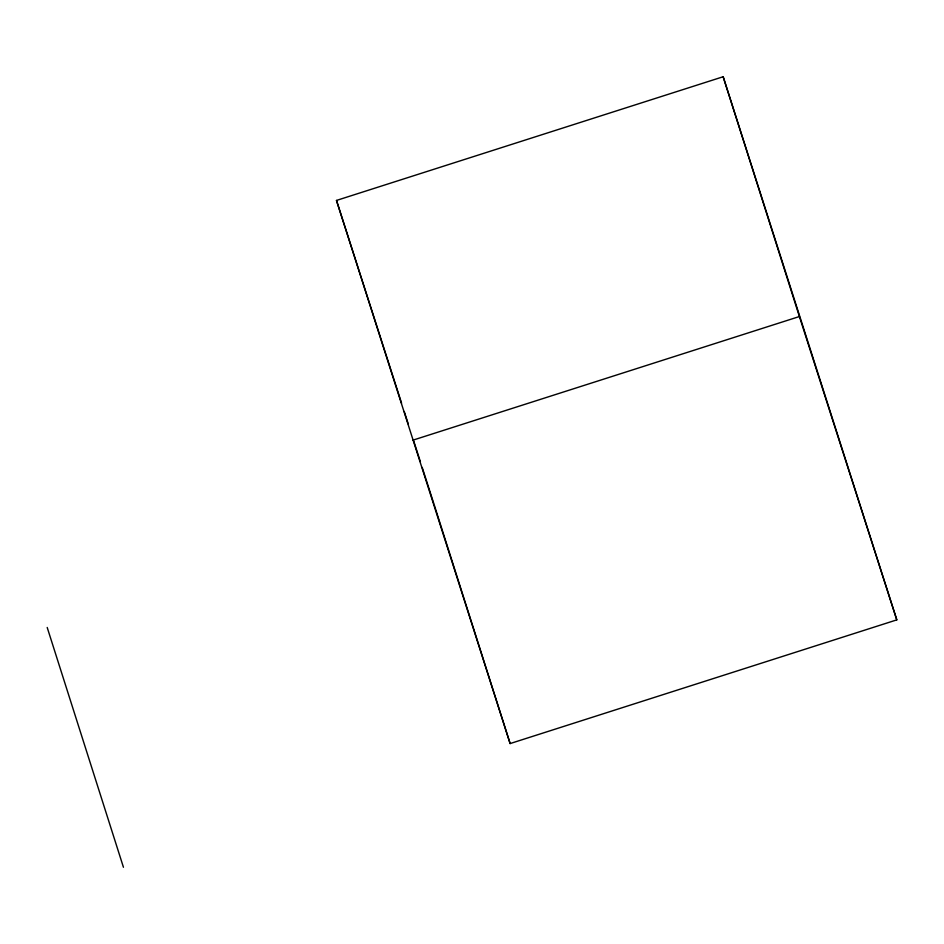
<?xml version="1.0" encoding="UTF-8"?>
<svg xmlns="http://www.w3.org/2000/svg" width="944" height="944" viewBox="0 0 944 944"><rect width="100%" height="100%" fill="white"/><g stroke="black" fill="none" stroke-linecap="round" stroke-linejoin="round"><path stroke-width="1.42" d="M336.477 200.435L723.163 76.747L896.8 619.878L510.126 743.565L336.477 200.435L401.566 403.135M412.729 440.223L799.403 316.535L723.163 76.747M799.403 316.535L896.8 619.878M404.256 411.513L408.292 424.104M413.684 440.872L420.41 461.84M422.204 467.433L433.874 503.777M434.323 505.182L510.126 743.565M47.2 627.465L123.44 867.253"/></g></svg>
